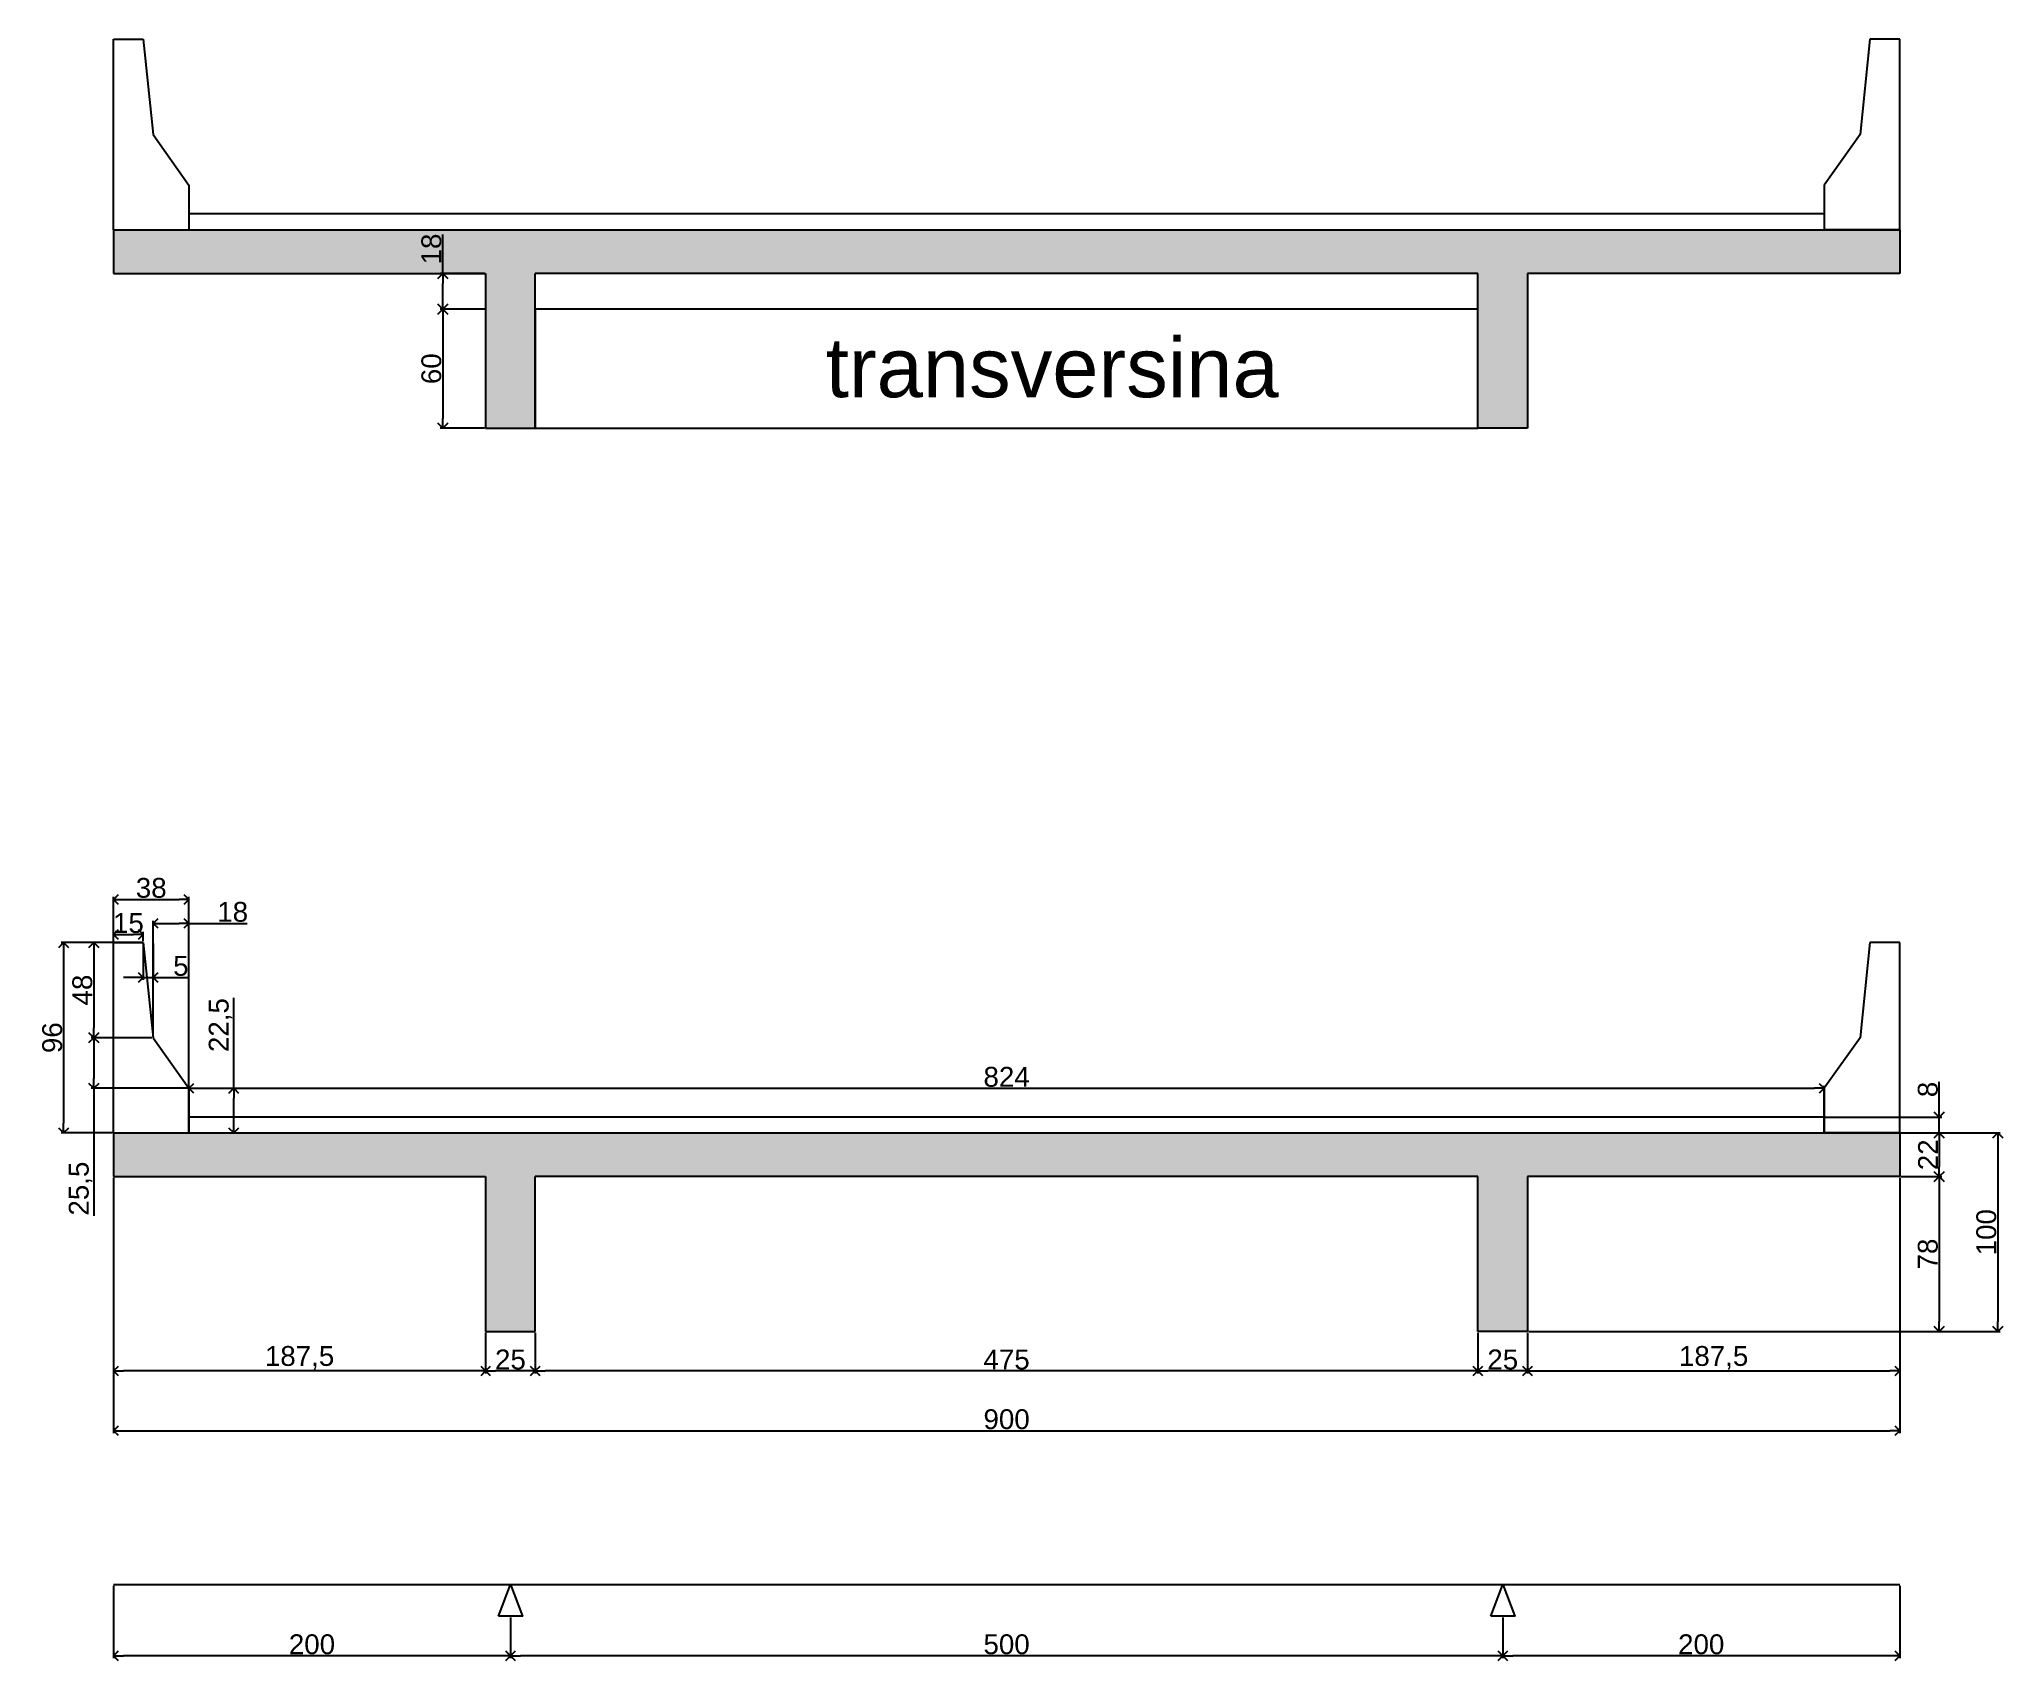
# Model space of a CAD drawing. Header units: centimetres. Extents: x -37 to 952, y -266 to 551.
import ezdxf

# ---------------------------------------------------------------- set-up
doc = ezdxf.new("R2010")
doc.units = ezdxf.units.CM
for name, color, linetype in [('Barreira', 172, 'Continuous'), ('Cotas', 10, 'Continuous'), ('Pavimento', 80, 'Continuous')]:
    doc.layers.add(name, color=color, linetype=linetype)
doc.styles.get("Standard").update_dxf_attribs({"font": 'arial.ttf'})
doc.dimstyles.new('ISO-25', dxfattribs={"dimtxt": 5, "dimasz": 2.5, "dimexe": 1.25, "dimexo": 0.625, "dimtad": 1, "dimtxsty": 'Standard', "dimcen": 2.5, "dimadec": 0, "dimazin": 0, "dimtfac": 1, "dimtmove": 0, "dimatfit": 3, "dimfxl": 1, "dimarcsym": 0})

# ---------------------------------------------------------------- blocks, each defined once
blk = doc.blocks.new('Barreira')
at = {"layer": 'Barreira'}
for p, q in [((0, 0), (0, 96)), ((0, 96), (15, 96)), ((15, 96), (20, 48)), ((20, 48), (38, 22.5)), ((38, 22.5), (38, 0)), ((0, 0), (38, 0))]:
    blk.add_line(p, q, dxfattribs=at)
blk = doc.blocks.new('_Open90')
at = {"color": 0, "linetype": 'ByBlock', "lineweight": -2}
for p, q in [((0, 0), (-1, 0)), ((-0.5, 0.5), (0, 0)), ((0, 0), (-0.5, -0.5))]:
    blk.add_line(p, q, dxfattribs=at)
blk = doc.blocks.new('*D3')
at = {"layer": 'Cotas', "color": 0, "lineweight": -2, "transparency": 16777216}
for p, q in [((-0.63, 96), (-26.37, 96)), ((-25.12, 91), (-25.12, 5)), ((-0.63, 0), (-26.37, 0))]:
    blk.add_line(p, q, dxfattribs=at)
at = {"layer": 'Defpoints', "color": 0, "transparency": 16777216}
for p in [(0, 96), (0, 0), (-25.12, 0)]:
    blk.add_point(p, dxfattribs=at)
at = {"layer": 'Cotas', "color": 0, "lineweight": -2, "transparency": 16777216, "xscale": 5, "yscale": 5, "zscale": 5}
for p, rotation in [((-25.12, 96), 90), ((-25.12, 0), 270)]:
    blk.add_blockref('_Open90', p, dxfattribs=dict(at, rotation=rotation))
at = {"layer": 'Cotas', "color": 0, "lineweight": 25, "transparency": 16777216, "insert": (-30.85, 48), "char_height": 10, "attachment_point": 5, "rotation": 90}
blk.add_mtext('96', dxfattribs=at)
blk = doc.blocks.new('*D4')
at = {"layer": 'Cotas', "color": 0, "lineweight": -2, "transparency": 16777216}
for p, q in [((0, 0.62), (0, 118.94)), ((38, 0.62), (38, 118.94)), ((5, 117.69), (33, 117.69))]:
    blk.add_line(p, q, dxfattribs=at)
at = {"layer": 'Defpoints', "color": 0, "transparency": 16777216}
for p in [(38, 117.69), (0, 0), (38, 0)]:
    blk.add_point(p, dxfattribs=at)
at = {"layer": 'Cotas', "color": 0, "lineweight": -2, "transparency": 16777216, "xscale": 5, "yscale": 5, "zscale": 5, "rotation": 180}
blk.add_blockref('_Open90', (0, 117.69), dxfattribs=at)
at = {"layer": 'Cotas', "color": 0, "lineweight": -2, "transparency": 16777216, "xscale": 5, "yscale": 5, "zscale": 5}
blk.add_blockref('_Open90', (38, 117.69), dxfattribs=at)
at = {"layer": 'Cotas', "color": 0, "lineweight": 25, "transparency": 16777216, "insert": (19, 123.43), "char_height": 10, "attachment_point": 5}
blk.add_mtext('38', dxfattribs=at)
blk = doc.blocks.new('*D5')
at = {"layer": 'Cotas', "color": 0, "lineweight": -2, "transparency": 16777216}
for p, q in [((60.55, 22.5), (60.55, 68.08)), ((38.63, 22.5), (61.8, 22.5)), ((60.55, 5), (60.55, 17.5)), ((38.63, 0), (61.8, 0))]:
    blk.add_line(p, q, dxfattribs=at)
at = {"layer": 'Defpoints', "color": 0, "transparency": 16777216}
for p in [(38, 22.5), (60.55, 22.5), (38, 0)]:
    blk.add_point(p, dxfattribs=at)
at = {"layer": 'Cotas', "color": 0, "lineweight": -2, "transparency": 16777216, "xscale": 5, "yscale": 5, "zscale": 5}
for p, rotation in [((60.55, 22.5), 90), ((60.55, 0), 270)]:
    blk.add_blockref('_Open90', p, dxfattribs=dict(at, rotation=rotation))
at = {"layer": 'Cotas', "color": 0, "lineweight": 25, "transparency": 16777216, "insert": (53.92, 54.35), "char_height": 10, "attachment_point": 5, "rotation": 90}
blk.add_mtext('22,5', dxfattribs=at)
blk = doc.blocks.new('*D6')
at = {"layer": 'Cotas', "color": 0, "lineweight": -2, "transparency": 16777216}
for p, q in [((0, 96.62), (0, 101.26)), ((5, 100.01), (10, 100.01)), ((15, 96.62), (15, 101.26))]:
    blk.add_line(p, q, dxfattribs=at)
at = {"layer": 'Defpoints', "color": 0, "transparency": 16777216}
for p in [(15, 100.01), (0, 96), (15, 96)]:
    blk.add_point(p, dxfattribs=at)
at = {"layer": 'Cotas', "color": 0, "lineweight": -2, "transparency": 16777216, "xscale": 5, "yscale": 5, "zscale": 5, "rotation": 180}
blk.add_blockref('_Open90', (0, 100.01), dxfattribs=at)
at = {"layer": 'Cotas', "color": 0, "lineweight": -2, "transparency": 16777216, "xscale": 5, "yscale": 5, "zscale": 5}
blk.add_blockref('_Open90', (15, 100.01), dxfattribs=at)
at = {"layer": 'Cotas', "color": 0, "lineweight": 25, "transparency": 16777216, "insert": (7.5, 105.74), "char_height": 10, "attachment_point": 5}
blk.add_mtext('15', dxfattribs=at)
blk = doc.blocks.new('*D7')
at = {"layer": 'Cotas', "color": 0, "lineweight": -2, "transparency": 16777216}
for p, q in [((14.38, 96), (-11.2, 96)), ((-9.95, 91), (-9.95, 53)), ((19.38, 48), (-11.2, 48))]:
    blk.add_line(p, q, dxfattribs=at)
at = {"layer": 'Defpoints', "color": 0, "transparency": 16777216}
for p in [(15, 96), (-9.95, 48), (20, 48)]:
    blk.add_point(p, dxfattribs=at)
at = {"layer": 'Cotas', "color": 0, "lineweight": -2, "transparency": 16777216, "xscale": 5, "yscale": 5, "zscale": 5}
for p, rotation in [((-9.95, 96), 90), ((-9.95, 48), 270)]:
    blk.add_blockref('_Open90', p, dxfattribs=dict(at, rotation=rotation))
at = {"layer": 'Cotas', "color": 0, "lineweight": 25, "transparency": 16777216, "insert": (-15.68, 72), "char_height": 10, "attachment_point": 5, "rotation": 90}
blk.add_mtext('48', dxfattribs=at)
blk = doc.blocks.new('*D8')
at = {"layer": 'Cotas', "color": 0, "lineweight": -2, "transparency": 16777216}
for p, q in [((15, 95.38), (15, 77.14)), ((20, 95.38), (20, 77.14)), ((10, 78.39), (5, 78.39)), ((15, 78.39), (20, 78.39)), ((25, 78.39), (37.88, 78.39))]:
    blk.add_line(p, q, dxfattribs=at)
at = {"layer": 'Defpoints', "color": 0, "transparency": 16777216}
for p in [(15, 96), (20, 96), (20, 78.39)]:
    blk.add_point(p, dxfattribs=at)
at = {"layer": 'Cotas', "color": 0, "lineweight": -2, "transparency": 16777216, "xscale": 5, "yscale": 5, "zscale": 5}
blk.add_blockref('_Open90', (15, 78.39), dxfattribs=at)
at = {"layer": 'Cotas', "color": 0, "lineweight": -2, "transparency": 16777216, "xscale": 5, "yscale": 5, "zscale": 5, "rotation": 180}
blk.add_blockref('_Open90', (20, 78.39), dxfattribs=at)
at = {"layer": 'Cotas', "color": 0, "lineweight": 25, "transparency": 16777216, "insert": (33.94, 84.1), "char_height": 10, "attachment_point": 5}
blk.add_mtext('5', dxfattribs=at)
blk = doc.blocks.new('*D9')
at = {"layer": 'Cotas', "color": 0, "lineweight": -2, "transparency": 16777216}
for p, q in [((19.38, 48), (-11.2, 48)), ((-9.95, 43), (-9.95, 27.5)), ((37.38, 22.5), (-11.2, 22.5)), ((-9.95, 22.5), (-9.95, -41.76))]:
    blk.add_line(p, q, dxfattribs=at)
at = {"layer": 'Defpoints', "color": 0, "transparency": 16777216}
for p in [(20, 48), (-9.95, 22.5), (38, 22.5)]:
    blk.add_point(p, dxfattribs=at)
at = {"layer": 'Cotas', "color": 0, "lineweight": -2, "transparency": 16777216, "xscale": 5, "yscale": 5, "zscale": 5}
for p, rotation in [((-9.95, 48), 90), ((-9.95, 22.5), 270)]:
    blk.add_blockref('_Open90', p, dxfattribs=dict(at, rotation=rotation))
at = {"layer": 'Cotas', "color": 0, "lineweight": 25, "transparency": 16777216, "insert": (-16.59, -28.03), "char_height": 10, "attachment_point": 5, "rotation": 90}
blk.add_mtext('25,5', dxfattribs=at)
blk = doc.blocks.new('*D10')
at = {"layer": 'Cotas', "color": 0, "lineweight": -2, "transparency": 16777216}
for p, q in [((20, 48.62), (20, 106.87)), ((25, 105.62), (33, 105.62)), ((38, 23.12), (38, 106.87)), ((38, 105.62), (67.37, 105.62))]:
    blk.add_line(p, q, dxfattribs=at)
at = {"layer": 'Defpoints', "color": 0, "transparency": 16777216}
for p in [(38, 105.62), (20, 48), (38, 22.5)]:
    blk.add_point(p, dxfattribs=at)
at = {"layer": 'Cotas', "color": 0, "lineweight": -2, "transparency": 16777216, "xscale": 5, "yscale": 5, "zscale": 5, "rotation": 180}
blk.add_blockref('_Open90', (20, 105.62), dxfattribs=at)
at = {"layer": 'Cotas', "color": 0, "lineweight": -2, "transparency": 16777216, "xscale": 5, "yscale": 5, "zscale": 5}
blk.add_blockref('_Open90', (38, 105.62), dxfattribs=at)
at = {"layer": 'Cotas', "color": 0, "lineweight": 25, "transparency": 16777216, "insert": (60.04, 111.35), "char_height": 10, "attachment_point": 5}
blk.add_mtext('18', dxfattribs=at)
blk = doc.blocks.new('*D11')
at = {"layer": 'Cotas', "color": 0, "lineweight": -2, "transparency": 16777216}
for p, q in [((900.63, 0), (950.67, 0)), ((949.42, -5), (949.42, -95)), ((713.13, -100), (950.67, -100))]:
    blk.add_line(p, q, dxfattribs=at)
at = {"layer": 'Defpoints', "color": 0, "transparency": 16777216}
for p in [(900, 0), (712.5, -100), (949.42, -100)]:
    blk.add_point(p, dxfattribs=at)
at = {"layer": 'Cotas', "color": 0, "lineweight": -2, "transparency": 16777216, "xscale": 5, "yscale": 5, "zscale": 5}
for p, rotation in [((949.42, 0), 90), ((949.42, -100), 270)]:
    blk.add_blockref('_Open90', p, dxfattribs=dict(at, rotation=rotation))
at = {"layer": 'Cotas', "color": 0, "lineweight": 25, "transparency": 16777216, "insert": (943.68, -50), "char_height": 10, "attachment_point": 5, "rotation": 90}
blk.add_mtext('100', dxfattribs=at)
blk = doc.blocks.new('*D12')
at = {"layer": 'Cotas', "color": 0, "lineweight": -2, "transparency": 16777216}
for p, q in [((900.63, 0), (921.18, 0)), ((919.93, -5), (919.93, -17)), ((900.63, -22), (921.18, -22))]:
    blk.add_line(p, q, dxfattribs=at)
at = {"layer": 'Defpoints', "color": 0, "transparency": 16777216}
for p in [(900, 0), (900, -22), (919.93, -22)]:
    blk.add_point(p, dxfattribs=at)
at = {"layer": 'Cotas', "color": 0, "lineweight": -2, "transparency": 16777216, "xscale": 5, "yscale": 5, "zscale": 5}
for p, rotation in [((919.93, 0), 90), ((919.93, -22), 270)]:
    blk.add_blockref('_Open90', p, dxfattribs=dict(at, rotation=rotation))
at = {"layer": 'Cotas', "color": 0, "lineweight": 25, "transparency": 16777216, "insert": (914.28, -11), "char_height": 10, "attachment_point": 5, "rotation": 90}
blk.add_mtext('22', dxfattribs=at)
blk = doc.blocks.new('*D13')
at = {"layer": 'Cotas', "color": 0, "lineweight": -2, "transparency": 16777216}
for p, q in [((900.63, -22), (921.18, -22)), ((919.93, -27), (919.93, -95)), ((713.13, -100), (921.18, -100))]:
    blk.add_line(p, q, dxfattribs=at)
at = {"layer": 'Defpoints', "color": 0, "transparency": 16777216}
for p in [(900, -22), (712.5, -100), (919.93, -100)]:
    blk.add_point(p, dxfattribs=at)
at = {"layer": 'Cotas', "color": 0, "lineweight": -2, "transparency": 16777216, "xscale": 5, "yscale": 5, "zscale": 5}
for p, rotation in [((919.93, -22), 90), ((919.93, -100), 270)]:
    blk.add_blockref('_Open90', p, dxfattribs=dict(at, rotation=rotation))
at = {"layer": 'Cotas', "color": 0, "lineweight": 25, "transparency": 16777216, "insert": (914.2, -61), "char_height": 10, "attachment_point": 5, "rotation": 90}
blk.add_mtext('78', dxfattribs=at)
blk = doc.blocks.new('*D14')
at = {"layer": 'Cotas', "color": 0, "lineweight": -2, "transparency": 16777216}
for p, q in [((900, -22.62), (900, -121.17)), ((712.5, -100.62), (712.5, -121.17)), ((717.5, -119.92), (895, -119.92))]:
    blk.add_line(p, q, dxfattribs=at)
at = {"layer": 'Defpoints', "color": 0, "transparency": 16777216}
for p in [(900, -22), (712.5, -100), (900, -119.92)]:
    blk.add_point(p, dxfattribs=at)
at = {"layer": 'Cotas', "color": 0, "lineweight": -2, "transparency": 16777216, "xscale": 5, "yscale": 5, "zscale": 5, "rotation": 180}
blk.add_blockref('_Open90', (712.5, -119.92), dxfattribs=at)
at = {"layer": 'Cotas', "color": 0, "lineweight": -2, "transparency": 16777216, "xscale": 5, "yscale": 5, "zscale": 5}
blk.add_blockref('_Open90', (900, -119.92), dxfattribs=at)
at = {"layer": 'Cotas', "color": 0, "lineweight": 25, "transparency": 16777216, "insert": (806.25, -113.29), "char_height": 10, "attachment_point": 5}
blk.add_mtext('187,5', dxfattribs=at)
blk = doc.blocks.new('*D15')
at = {"layer": 'Cotas', "color": 0, "lineweight": -2, "transparency": 16777216}
for p, q in [((687.5, -100.62), (687.5, -121.17)), ((712.5, -100.62), (712.5, -121.17)), ((707.5, -119.92), (692.5, -119.92))]:
    blk.add_line(p, q, dxfattribs=at)
at = {"layer": 'Defpoints', "color": 0, "transparency": 16777216}
for p in [(687.5, -100), (712.5, -100), (687.5, -119.92)]:
    blk.add_point(p, dxfattribs=at)
at = {"layer": 'Cotas', "color": 0, "lineweight": -2, "transparency": 16777216, "xscale": 5, "yscale": 5, "zscale": 5, "rotation": 180}
blk.add_blockref('_Open90', (687.5, -119.92), dxfattribs=at)
at = {"layer": 'Cotas', "color": 0, "lineweight": -2, "transparency": 16777216, "xscale": 5, "yscale": 5, "zscale": 5}
blk.add_blockref('_Open90', (712.5, -119.92), dxfattribs=at)
at = {"layer": 'Cotas', "color": 0, "lineweight": 25, "transparency": 16777216, "insert": (700, -114.19), "char_height": 10, "attachment_point": 5}
blk.add_mtext('25', dxfattribs=at)
blk = doc.blocks.new('*D16')
at = {"layer": 'Cotas', "color": 0, "lineweight": -2, "transparency": 16777216}
for p, q in [((212.5, -100.62), (212.5, -121.17)), ((687.5, -100.62), (687.5, -121.17)), ((682.5, -119.92), (217.5, -119.92))]:
    blk.add_line(p, q, dxfattribs=at)
at = {"layer": 'Defpoints', "color": 0, "transparency": 16777216}
for p in [(212.5, -100), (687.5, -100), (212.5, -119.92)]:
    blk.add_point(p, dxfattribs=at)
at = {"layer": 'Cotas', "color": 0, "lineweight": -2, "transparency": 16777216, "xscale": 5, "yscale": 5, "zscale": 5, "rotation": 180}
blk.add_blockref('_Open90', (212.5, -119.92), dxfattribs=at)
at = {"layer": 'Cotas', "color": 0, "lineweight": -2, "transparency": 16777216, "xscale": 5, "yscale": 5, "zscale": 5}
blk.add_blockref('_Open90', (687.5, -119.92), dxfattribs=at)
at = {"layer": 'Cotas', "color": 0, "lineweight": 25, "transparency": 16777216, "insert": (450, -114.21), "char_height": 10, "attachment_point": 5}
blk.add_mtext('475', dxfattribs=at)
blk = doc.blocks.new('*D17')
at = {"layer": 'Cotas', "color": 0, "lineweight": -2, "transparency": 16777216}
for p, q in [((0, -22.62), (0, -151.26)), ((900, -22.62), (900, -151.26)), ((5, -150.01), (895, -150.01))]:
    blk.add_line(p, q, dxfattribs=at)
at = {"layer": 'Defpoints', "color": 0, "transparency": 16777216}
for p in [(0, -22), (900, -22), (900, -150.01)]:
    blk.add_point(p, dxfattribs=at)
at = {"layer": 'Cotas', "color": 0, "lineweight": -2, "transparency": 16777216, "xscale": 5, "yscale": 5, "zscale": 5, "rotation": 180}
blk.add_blockref('_Open90', (0, -150.01), dxfattribs=at)
at = {"layer": 'Cotas', "color": 0, "lineweight": -2, "transparency": 16777216, "xscale": 5, "yscale": 5, "zscale": 5}
blk.add_blockref('_Open90', (900, -150.01), dxfattribs=at)
at = {"layer": 'Cotas', "color": 0, "lineweight": 25, "transparency": 16777216, "insert": (450, -144.28), "char_height": 10, "attachment_point": 5}
blk.add_mtext('900', dxfattribs=at)
blk = doc.blocks.new('*D18')
at = {"layer": 'Cotas', "color": 0, "lineweight": -2, "transparency": 16777216}
for p, q in [((38, 0.62), (38, 23.75)), ((43, 22.5), (857, 22.5)), ((862, 0.62), (862, 23.75))]:
    blk.add_line(p, q, dxfattribs=at)
at = {"layer": 'Defpoints', "color": 0, "transparency": 16777216}
for p in [(862, 22.5), (38, 0), (862, 0)]:
    blk.add_point(p, dxfattribs=at)
at = {"layer": 'Cotas', "color": 0, "lineweight": -2, "transparency": 16777216, "xscale": 5, "yscale": 5, "zscale": 5, "rotation": 180}
blk.add_blockref('_Open90', (38, 22.5), dxfattribs=at)
at = {"layer": 'Cotas', "color": 0, "lineweight": -2, "transparency": 16777216, "xscale": 5, "yscale": 5, "zscale": 5}
blk.add_blockref('_Open90', (862, 22.5), dxfattribs=at)
at = {"layer": 'Cotas', "color": 0, "lineweight": 25, "transparency": 16777216, "insert": (450, 28.23), "char_height": 10, "attachment_point": 5}
blk.add_mtext('824', dxfattribs=at)
blk = doc.blocks.new('*D19')
at = {"layer": 'Cotas', "color": 0, "lineweight": -2, "transparency": 16777216}
for p, q in [((187.5, -100.62), (187.5, -121.17)), ((212.5, -100.62), (212.5, -121.17)), ((207.5, -119.92), (192.5, -119.92))]:
    blk.add_line(p, q, dxfattribs=at)
at = {"layer": 'Defpoints', "color": 0, "transparency": 16777216}
for p in [(187.5, -100), (212.5, -100), (187.5, -119.92)]:
    blk.add_point(p, dxfattribs=at)
at = {"layer": 'Cotas', "color": 0, "lineweight": -2, "transparency": 16777216, "xscale": 5, "yscale": 5, "zscale": 5, "rotation": 180}
blk.add_blockref('_Open90', (187.5, -119.92), dxfattribs=at)
at = {"layer": 'Cotas', "color": 0, "lineweight": -2, "transparency": 16777216, "xscale": 5, "yscale": 5, "zscale": 5}
blk.add_blockref('_Open90', (212.5, -119.92), dxfattribs=at)
at = {"layer": 'Cotas', "color": 0, "lineweight": 25, "transparency": 16777216, "insert": (200, -114.19), "char_height": 10, "attachment_point": 5}
blk.add_mtext('25', dxfattribs=at)
blk = doc.blocks.new('*D20')
at = {"layer": 'Cotas', "color": 0, "lineweight": -2, "transparency": 16777216}
for p, q in [((0, -22.62), (0, -121.17)), ((187.5, -100.62), (187.5, -121.17)), ((182.5, -119.92), (5, -119.92))]:
    blk.add_line(p, q, dxfattribs=at)
at = {"layer": 'Defpoints', "color": 0, "transparency": 16777216}
for p in [(0, -22), (187.5, -100), (0, -119.92)]:
    blk.add_point(p, dxfattribs=at)
at = {"layer": 'Cotas', "color": 0, "lineweight": -2, "transparency": 16777216, "xscale": 5, "yscale": 5, "zscale": 5, "rotation": 180}
blk.add_blockref('_Open90', (0, -119.92), dxfattribs=at)
at = {"layer": 'Cotas', "color": 0, "lineweight": -2, "transparency": 16777216, "xscale": 5, "yscale": 5, "zscale": 5}
blk.add_blockref('_Open90', (187.5, -119.92), dxfattribs=at)
at = {"layer": 'Cotas', "color": 0, "lineweight": 25, "transparency": 16777216, "insert": (93.75, -113.29), "char_height": 10, "attachment_point": 5}
blk.add_mtext('187,5', dxfattribs=at)
blk = doc.blocks.new('*D21')
at = {"layer": 'Cotas', "color": 0, "lineweight": -2, "transparency": 16777216}
for p, q in [((0, -228.15), (0, -264.66)), ((200, -244.11), (200, -264.66)), ((195, -263.41), (5, -263.41))]:
    blk.add_line(p, q, dxfattribs=at)
at = {"layer": 'Defpoints', "color": 0, "transparency": 16777216}
for p in [(0, -227.52), (200, -243.49), (0, -263.41)]:
    blk.add_point(p, dxfattribs=at)
at = {"layer": 'Cotas', "color": 0, "lineweight": -2, "transparency": 16777216, "xscale": 5, "yscale": 5, "zscale": 5, "rotation": 180}
blk.add_blockref('_Open90', (0, -263.41), dxfattribs=at)
at = {"layer": 'Cotas', "color": 0, "lineweight": -2, "transparency": 16777216, "xscale": 5, "yscale": 5, "zscale": 5}
blk.add_blockref('_Open90', (200, -263.41), dxfattribs=at)
at = {"layer": 'Cotas', "color": 0, "lineweight": 25, "transparency": 16777216, "insert": (100, -257.68), "char_height": 10, "attachment_point": 5}
blk.add_mtext('200', dxfattribs=at)
blk = doc.blocks.new('*D22')
at = {"layer": 'Cotas', "color": 0, "lineweight": -2, "transparency": 16777216}
for p, q in [((200, -244.11), (200, -264.66)), ((700, -244.11), (700, -264.66)), ((695, -263.41), (205, -263.41))]:
    blk.add_line(p, q, dxfattribs=at)
at = {"layer": 'Defpoints', "color": 0, "transparency": 16777216}
for p in [(200, -243.49), (700, -243.49), (200, -263.41)]:
    blk.add_point(p, dxfattribs=at)
at = {"layer": 'Cotas', "color": 0, "lineweight": -2, "transparency": 16777216, "xscale": 5, "yscale": 5, "zscale": 5, "rotation": 180}
blk.add_blockref('_Open90', (200, -263.41), dxfattribs=at)
at = {"layer": 'Cotas', "color": 0, "lineweight": -2, "transparency": 16777216, "xscale": 5, "yscale": 5, "zscale": 5}
blk.add_blockref('_Open90', (700, -263.41), dxfattribs=at)
at = {"layer": 'Cotas', "color": 0, "lineweight": 25, "transparency": 16777216, "insert": (450, -257.68), "char_height": 10, "attachment_point": 5}
blk.add_mtext('500', dxfattribs=at)
blk = doc.blocks.new('*D23')
at = {"layer": 'Cotas', "color": 0, "lineweight": -2, "transparency": 16777216}
for p, q in [((900, -228.15), (900, -264.66)), ((700, -244.11), (700, -264.66)), ((895, -263.41), (705, -263.41))]:
    blk.add_line(p, q, dxfattribs=at)
at = {"layer": 'Defpoints', "color": 0, "transparency": 16777216}
for p in [(900, -227.52), (700, -243.49), (700, -263.41)]:
    blk.add_point(p, dxfattribs=at)
at = {"layer": 'Cotas', "color": 0, "lineweight": -2, "transparency": 16777216, "xscale": 5, "yscale": 5, "zscale": 5, "rotation": 180}
blk.add_blockref('_Open90', (700, -263.41), dxfattribs=at)
at = {"layer": 'Cotas', "color": 0, "lineweight": -2, "transparency": 16777216, "xscale": 5, "yscale": 5, "zscale": 5}
blk.add_blockref('_Open90', (900, -263.41), dxfattribs=at)
at = {"layer": 'Cotas', "color": 0, "lineweight": 25, "transparency": 16777216, "insert": (800, -257.68), "char_height": 10, "attachment_point": 5}
blk.add_mtext('200', dxfattribs=at)
blk = doc.blocks.new('*D25')
at = {"layer": 'Cotas', "color": 0, "lineweight": -2, "transparency": 16777216}
for p, q in [((919.93, 13), (919.93, 25.84)), ((862.63, 8), (921.18, 8)), ((862.63, 0), (921.18, 0)), ((919.93, 0), (919.93, 8)), ((919.93, -5), (919.93, -10))]:
    blk.add_line(p, q, dxfattribs=at)
at = {"layer": 'Defpoints', "color": 0, "transparency": 16777216}
for p in [(862, 8), (862, 0), (919.93, 0)]:
    blk.add_point(p, dxfattribs=at)
at = {"layer": 'Cotas', "color": 0, "lineweight": -2, "transparency": 16777216, "xscale": 5, "yscale": 5, "zscale": 5}
for p, rotation in [((919.93, 8), 270), ((919.93, 0), 90)]:
    blk.add_blockref('_Open90', p, dxfattribs=dict(at, rotation=rotation))
at = {"layer": 'Cotas', "color": 0, "lineweight": 25, "transparency": 16777216, "insert": (914.2, 21.92), "char_height": 10, "attachment_point": 5, "rotation": 90}
blk.add_mtext('8', dxfattribs=at)
blk = doc.blocks.new('*D26')
at = {"layer": 'Cotas', "color": 0, "lineweight": -2, "transparency": 16777216}
for p, q in [((186.88, 415.06), (164.67, 415.06)), ((165.92, 410.06), (165.92, 360.06)), ((186.88, 355.06), (164.67, 355.06))]:
    blk.add_line(p, q, dxfattribs=at)
at = {"layer": 'Defpoints', "color": 0, "transparency": 16777216}
for p in [(187.5, 415.06), (165.92, 355.06), (187.5, 355.06)]:
    blk.add_point(p, dxfattribs=at)
at = {"layer": 'Cotas', "color": 0, "lineweight": -2, "transparency": 16777216, "xscale": 5, "yscale": 5, "zscale": 5}
for p, rotation in [((165.92, 415.06), 90), ((165.92, 355.06), 270)]:
    blk.add_blockref('_Open90', p, dxfattribs=dict(at, rotation=rotation))
at = {"layer": 'Cotas', "color": 0, "lineweight": 25, "transparency": 16777216, "insert": (160.19, 385.06), "char_height": 10, "attachment_point": 5, "rotation": 90}
blk.add_mtext('60', dxfattribs=at)
blk = doc.blocks.new('*D27')
at = {"layer": 'Cotas', "color": 0, "lineweight": -2, "transparency": 16777216}
for p, q in [((165.92, 433.06), (165.92, 452.71)), ((186.88, 433.06), (164.67, 433.06)), ((165.92, 420.06), (165.92, 428.06)), ((186.88, 415.06), (164.67, 415.06))]:
    blk.add_line(p, q, dxfattribs=at)
at = {"layer": 'Defpoints', "color": 0, "transparency": 16777216}
for p in [(187.5, 433.06), (165.92, 415.06), (187.5, 415.06)]:
    blk.add_point(p, dxfattribs=at)
at = {"layer": 'Cotas', "color": 0, "lineweight": -2, "transparency": 16777216, "xscale": 5, "yscale": 5, "zscale": 5}
for p, rotation in [((165.92, 433.06), 90), ((165.92, 415.06), 270)]:
    blk.add_blockref('_Open90', p, dxfattribs=dict(at, rotation=rotation))
at = {"layer": 'Cotas', "color": 0, "lineweight": 25, "transparency": 16777216, "insert": (160.19, 445.38), "char_height": 10, "attachment_point": 5, "rotation": 90}
blk.add_mtext('18', dxfattribs=at)

msp = doc.modelspace()

# ---------------------------------------------------------------- hatches: boundary and pattern name
at = {"lineweight": 25, "true_color": 0x636466}
h = msp.add_hatch(dxfattribs=at)
h.set_pattern_fill('AR-CONC', color=251, scale=0.2)
h.set_pattern_definition([(50, (0, 455.056), (36.4369, -3.1878), [3.81, -41.91]), (355, (0, 455.056), (-7.0487, 38.2114), [3.048, -33.5281]), (100.4514, (3.036, 454.79), (29.3882, 35.0236), [3.238, -35.618]), (46.184, (0, 465.216), (54.2158, -8.4085), [5.715, -62.865]), (96.6356, (4.52, 464.515), (47.4808, 49.4852), [4.857, -53.427]), (351.184, (0, 465.216), (47.481, 49.4852), [4.572, -50.292]), (21, (5.08, 462.676), (30.3229, -20.453), [3.81, -41.91]), (326, (5.08, 462.676), (12.3604, 36.8376), [3.048, -33.528]), (71.4514, (7.607, 460.97), (42.6833, 16.3846), [3.238, -35.618]), (37.5, (0, 455.056), (0.61772, 16.911), [0, -33.1216, 0, -34.036, 0, -33.655]), (7.5, (0, 455.056), (13.36393, 20.0361), [0, -19.4056, 0, -32.3596, 0, -12.827]), (327.5, (-11.328, 455.056), (27.11812, -1.14575), [0, -12.7, 0, -39.624, 0, -52.578]), (317.5, (-16.408, 455.056), (29.62584, 5.0853), [0, -16.51, 0, -26.3144, 0, -37.338])])
h.paths.add_polyline_path([(212.5, 433.056), (687.5, 433.056), (687.5, 355.056), (712.5, 355.056), (712.5, 433.056), (900, 433.056), (900, 455.056), (862, 455.056), (0, 455.056), (0, 433.056), (187.5, 433.056), (187.5, 355.056), (212.5, 355.056)])
h = msp.add_hatch(dxfattribs=at)
h.set_pattern_fill('AR-CONC', color=251, scale=0.2)
h.paths.add_polyline_path([(212.5, -22), (687.5, -22), (687.5, -100), (712.5, -100), (712.5, -22), (900, -22), (900, 0), (862, 0), (0, 0), (0, -22), (187.5, -22), (187.5, -100), (212.5, -100)])
at = {"layer": 'Cotas', "lineweight": 25}
h = msp.add_hatch(dxfattribs=at)
h.set_pattern_fill('AR-SAND', color=5, scale=0.2)
h.set_pattern_definition([(37.5, (0, 455.056), (-0.320006, 9.788265), [0, -7.7216, 0, -8.636, 0, -8.255]), (7.5, (0, 455.056), (8.99047, 14.3365), [0, -4.1656, 0, -6.9596, 0, -2.667]), (327.5, (-6.248, 455.056), (15.81985, 0.02874), [0, -2.54, 0, -9.144, 0, -11.938]), (317.5, (-6.248, 455.056), (15.27113, 4.45859), [0, -1.27, 0, -5.9944, 0, -6.858])])
edge = h.paths.add_edge_path()
edge.add_line((900, 455.056), (900, 551.056))
edge = h.paths.add_edge_path()
edge.add_line((900, 551.056), (885, 551.056))
edge = h.paths.add_edge_path()
edge.add_line((862, 477.556), (862, 455.056))
edge = h.paths.add_edge_path()
edge.add_line((900, 455.056), (862, 455.056))
edge = h.paths.add_edge_path()
edge.add_line((885, 551.056), (880, 503.056))
edge = h.paths.add_edge_path()
edge.add_line((880, 503.056), (862, 477.556))
edge = h.paths.add_edge_path()
edge.add_line((0, 455.056), (0, 551.056))
edge = h.paths.add_edge_path()
edge.add_line((0, 551.056), (15, 551.056))
edge = h.paths.add_edge_path()
edge.add_line((38, 477.556), (38, 455.056))
edge = h.paths.add_edge_path()
edge.add_line((0, 455.056), (38, 455.056))
edge = h.paths.add_edge_path()
edge.add_line((15, 551.056), (20, 503.056))
edge = h.paths.add_edge_path()
edge.add_line((20, 503.056), (38, 477.556))
at = {"layer": 'Cotas', "lineweight": 25, "true_color": 0xcd6928}
h = msp.add_hatch(dxfattribs=at)
h.set_pattern_fill('AR-SAND', color=32)
h.set_pattern_definition([(37.5, (0, 455.056), (-1.6, 48.941), [0, -38.608, 0, -43.18, 0, -41.275]), (7.5, (0, 455.056), (44.952, 71.683), [0, -20.828, 0, -34.798, 0, -13.335]), (327.5, (-31.24, 455.056), (79.1, 0.144), [0, -12.7, 0, -45.72, 0, -59.69]), (317.5, (-31.24, 455.056), (76.356, 22.293), [0, -6.35, 0, -29.972, 0, -34.29])])
edge = h.paths.add_edge_path()
edge.add_line((0, 455.056), (0, 551.056))
edge = h.paths.add_edge_path()
edge.add_line((0, 551.056), (15, 551.056))
edge = h.paths.add_edge_path()
edge.add_line((38, 477.556), (38, 455.056))
edge = h.paths.add_edge_path()
edge.add_line((0, 455.056), (38, 455.056))
edge = h.paths.add_edge_path()
edge.add_line((15, 551.056), (20, 503.056))
edge = h.paths.add_edge_path()
edge.add_line((20, 503.056), (38, 477.556))
at = {"layer": 'Cotas', "lineweight": 25}
h = msp.add_hatch(dxfattribs=at)
h.set_pattern_fill('AR-SAND', color=5, scale=0.2)
edge = h.paths.add_edge_path()
edge.add_line((900, 0), (900, 96))
edge = h.paths.add_edge_path()
edge.add_line((900, 96), (885, 96))
edge = h.paths.add_edge_path()
edge.add_line((862, 22.5), (862, 0))
edge = h.paths.add_edge_path()
edge.add_line((900, 0), (862, 0))
edge = h.paths.add_edge_path()
edge.add_line((885, 96), (880, 48))
edge = h.paths.add_edge_path()
edge.add_line((880, 48), (862, 22.5))
edge = h.paths.add_edge_path()
edge.add_line((0, 0), (0, 96))
edge = h.paths.add_edge_path()
edge.add_line((0, 96), (15, 96))
edge = h.paths.add_edge_path()
edge.add_line((38, 22.5), (38, 0))
edge = h.paths.add_edge_path()
edge.add_line((0, 0), (38, 0))
edge = h.paths.add_edge_path()
edge.add_line((15, 96), (20, 48))
edge = h.paths.add_edge_path()
edge.add_line((20, 48), (38, 22.5))
at = {"layer": 'Cotas', "lineweight": 25, "true_color": 0xcd6928}
h = msp.add_hatch(dxfattribs=at)
h.set_pattern_fill('AR-SAND', color=32)
edge = h.paths.add_edge_path()
edge.add_line((0, 0), (0, 96))
edge = h.paths.add_edge_path()
edge.add_line((0, 96), (15, 96))
edge = h.paths.add_edge_path()
edge.add_line((38, 22.5), (38, 0))
edge = h.paths.add_edge_path()
edge.add_line((0, 0), (38, 0))
edge = h.paths.add_edge_path()
edge.add_line((15, 96), (20, 48))
edge = h.paths.add_edge_path()
edge.add_line((20, 48), (38, 22.5))

# ---------------------------------------------------------------- linework, layer by layer
at = {"lineweight": 25}
for p, q in [((0, 455.056), (900, 455.056)), ((0, 0), (900, 0))]:
    msp.add_line(p, q, dxfattribs=at)
at = {"color": 251, "lineweight": 25, "true_color": 0x636466}
for p, q in [((0, 455.056), (0, 433.056)), ((900, 455.056), (900, 433.056)), ((0, 433.056), (187.5, 433.056)), ((187.5, 433.056), (187.5, 355.056)), ((212.5, 355.056), (212.5, 433.056)), ((687.5, 433.056), (212.5, 433.056)), ((687.5, 355.056), (687.5, 433.056)), ((900, 433.056), (712.5, 433.056)), ((712.5, 433.056), (712.5, 355.056)), ((187.5, 355.056), (212.5, 355.056)), ((712.5, 355.056), (687.5, 355.056)), ((0, 0), (0, -22)), ((900, 0), (900, -22)), ((0, -22), (187.5, -22)), ((187.5, -22), (187.5, -100)), ((212.5, -100), (212.5, -22)), ((687.5, -22), (212.5, -22)), ((687.5, -100), (687.5, -22)), ((900, -22), (712.5, -22)), ((712.5, -22), (712.5, -100)), ((187.5, -100), (212.5, -100)), ((712.5, -100), (687.5, -100))]:
    msp.add_line(p, q, dxfattribs=at)
at = {"layer": 'Cotas', "color": 6}
msp.add_lwpolyline([(212.5, 355.056), (687.5, 355.056), (687.5, 415.056), (212.5, 415.056), (212.5, 355.056)], dxfattribs=at)
at = {"layer": 'Cotas', "lineweight": 25}
for points in [[(0, -227.525), (900, -227.525)], [(193.97, -243.486), (200, -227.525), (206.03, -243.486), (193.97, -243.486)], [(693.97, -243.486), (700, -227.525), (706.03, -243.486), (693.97, -243.486)]]:
    msp.add_lwpolyline(points, dxfattribs=at)
at = {"layer": 'Pavimento', "lineweight": 25}
for p, q in [((38, 455.056), (862, 455.056)), ((900, 455.056), (900, 455.056)), ((0, 0), (0, 8)), ((38, 0), (862, 0)), ((900, 0), (900, 0))]:
    msp.add_line(p, q, dxfattribs=at)
at = {"layer": 'Pavimento', "color": 32, "lineweight": 25, "true_color": 0xcd6928}
for points in [[(38, 463.056), (38, 455.056), (862, 455.056), (862, 455.056)], [(862, 463.056), (38, 463.056)], [(38, 8), (38, 0), (862, 0), (862, 0)], [(862, 8), (38, 8)]]:
    msp.add_lwpolyline(points, dxfattribs=at)

# ---------------------------------------------------------------- block references
at = {"layer": 'Pavimento', "lineweight": 25}
for p in [(0, 455.056), (0, 0)]:
    msp.add_blockref('Barreira', p, dxfattribs=at)
at = {"layer": 'Pavimento', "lineweight": 25, "xscale": -1}
for p in [(900, 455.056), (900, 0)]:
    msp.add_blockref('Barreira', p, dxfattribs=at)

# ---------------------------------------------------------------- texts
at = {"layer": 'Cotas', "color": 6}
msp.add_text('transversina', height=30, dxfattribs=at).set_placement((358.894, 370.703))

# ---------------------------------------------------------------- dimensions: what is measured, and where the dimension line sits
at = {"layer": 'Cotas', "lineweight": 25}
for base, p1, p2, picture, middle in [((165.919, 415.056), (187.5, 433.056), (187.5, 415.056), '*D27', (165.919, 445.383)), ((165.919, 355.056), (187.5, 415.056), (187.5, 355.056), '*D26', (165.919, 385.056)), ((-25.116, 0), (0, 96), (0, 0), '*D3', (-25.116, 48)), ((60.55, 22.5), (38, 0), (38, 22.5), '*D5', (60.55, 54.346)), ((-9.952, 22.5), (20, 48), (38, 22.5), '*D9', (-9.952, -28.027)), ((919.93, 0), (862, 8), (862, 0), '*D25', (919.93, 21.92))]:
    dim = msp.add_linear_dim(base=base, p1=p1, p2=p2, angle=90, dimstyle='ISO-25', override={"dimtxt": 10, "dimasz": 5, "dimblk1": 'Open90', "dimblk2": 'Open90', "dimsah": 1}, dxfattribs=at)
    dim.commit()
    dim.dimension.update_dxf_attribs({"geometry": picture, "text_midpoint": middle, "dimtype": 160})
for base, p1, p2, picture, middle in [((38, 117.692), (0, 0), (38, 0), '*D4', (19, 123.426)), ((15, 100.009), (0, 96), (15, 96), '*D6', (7.5, 105.74)), ((862, 22.5), (38, 0), (862, 0), '*D18', (450, 28.231)), ((900, -150.008), (0, -22), (900, -22), '*D17', (450, -144.277)), ((0, -119.923), (187.5, -100), (0, -22), '*D20', (93.75, -113.289)), ((900, -119.923), (712.5, -100), (900, -22), '*D14', (806.25, -113.289)), ((187.5, -119.923), (212.5, -100), (187.5, -100), '*D19', (200, -114.193)), ((212.5, -119.923), (687.5, -100), (212.5, -100), '*D16', (450, -114.213)), ((687.5, -119.923), (712.5, -100), (687.5, -100), '*D15', (700, -114.193)), ((0, -263.409), (200, -243.486), (0, -227.525), '*D21', (100, -257.678)), ((700, -263.409), (900, -227.525), (700, -243.486), '*D23', (800, -257.678)), ((200, -263.409), (700, -243.486), (200, -243.486), '*D22', (450, -257.678))]:
    dim = msp.add_linear_dim(base=base, p1=p1, p2=p2, dimstyle='ISO-25', override={"dimtxt": 10, "dimasz": 5, "dimblk1": 'Open90', "dimblk2": 'Open90', "dimsah": 1}, dxfattribs=at)
    dim.commit()
    dim.dimension.update_dxf_attribs({"geometry": picture, "text_midpoint": middle})
for base, p1, p2, picture, middle in [((38, 105.618), (20, 48), (38, 22.5), '*D10', (60.038, 105.618)), ((20, 78.393), (15, 96), (20, 96), '*D8', (33.94, 78.393))]:
    dim = msp.add_linear_dim(base=base, p1=p1, p2=p2, dimstyle='ISO-25', override={"dimtxt": 10, "dimasz": 5, "dimblk1": 'Open90', "dimblk2": 'Open90', "dimsah": 1}, dxfattribs=at)
    dim.commit()
    dim.dimension.update_dxf_attribs({"geometry": picture, "text_midpoint": middle, "dimtype": 160})
for base, p1, p2, picture, middle in [((-9.952, 48), (15, 96), (20, 48), '*D7', (-15.682, 72)), ((949.416, -100), (900, 0), (712.5, -100), '*D11', (943.685, -50)), ((919.93, -22), (900, 0), (900, -22), '*D12', (914.285, -11)), ((919.93, -100), (900, -22), (712.5, -100), '*D13', (914.2, -61))]:
    dim = msp.add_linear_dim(base=base, p1=p1, p2=p2, angle=90, dimstyle='ISO-25', override={"dimtxt": 10, "dimasz": 5, "dimblk1": 'Open90', "dimblk2": 'Open90', "dimsah": 1}, dxfattribs=at)
    dim.commit()
    dim.dimension.update_dxf_attribs({"geometry": picture, "text_midpoint": middle})

doc.saveas('drawing.dxf')
